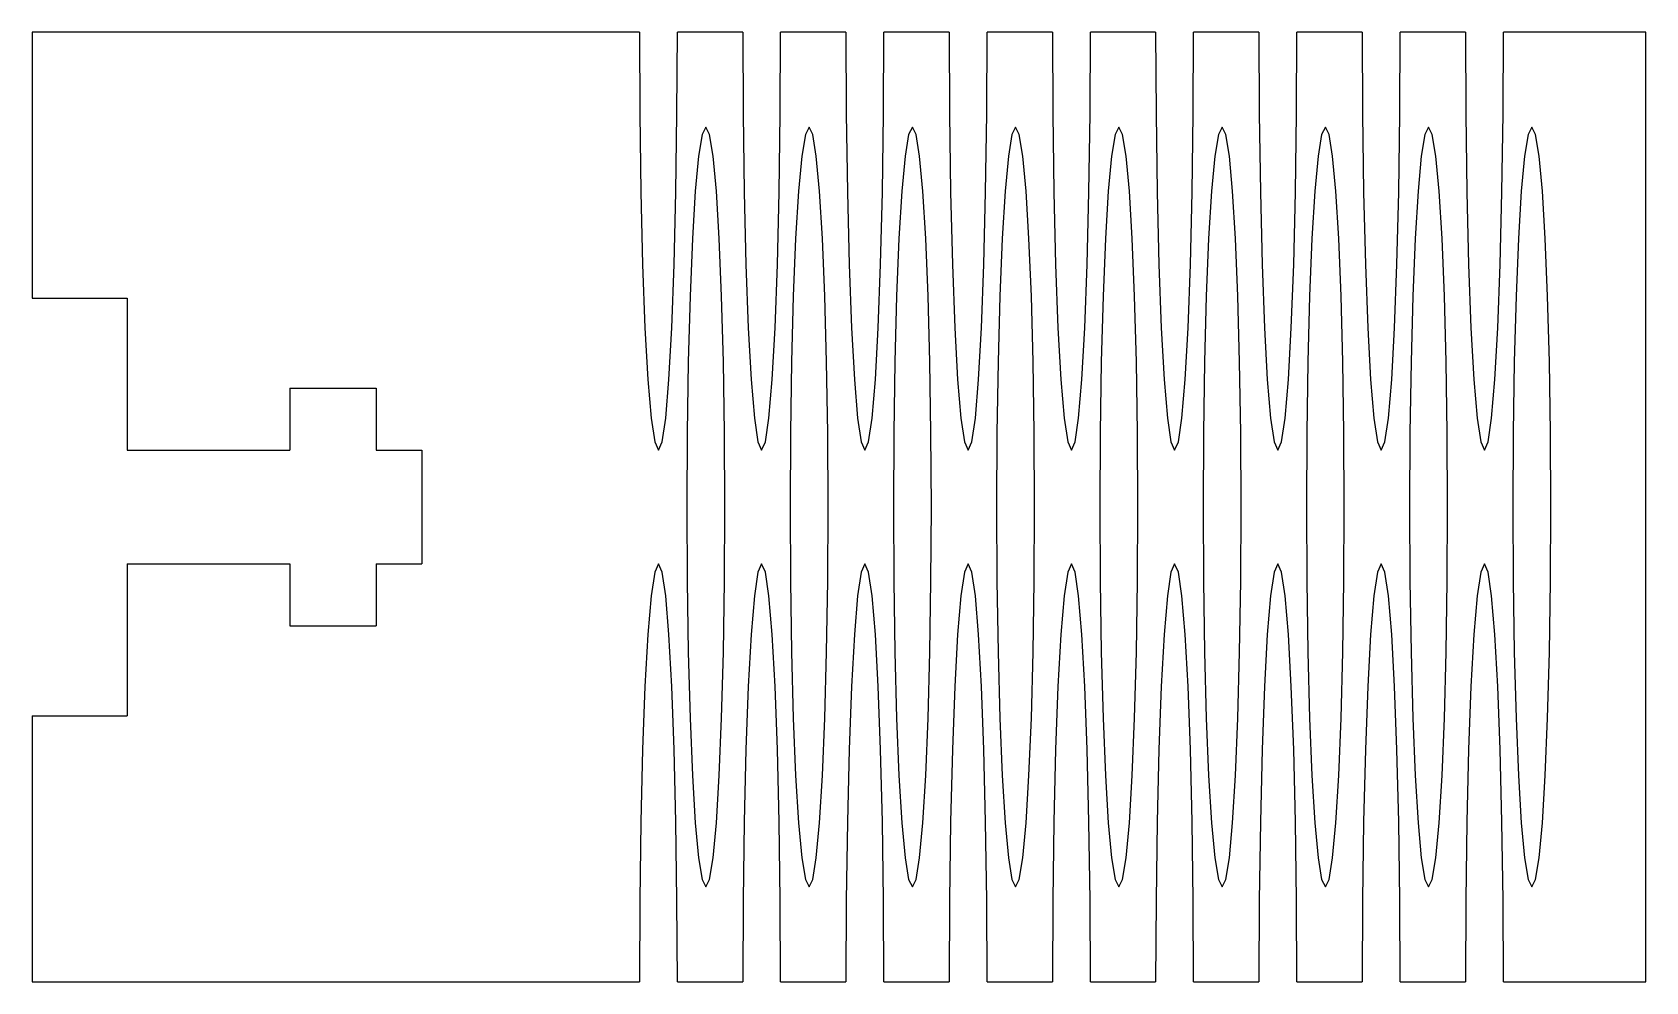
# Model space of a CAD drawing. Extents: x -1 to 1.12, y 1.88 to 3.13.
import ezdxf

# ---------------------------------------------------------------- set-up
doc = ezdxf.new("R2010")
doc.units = 0
doc.layers.add('VISIBLE', color=7, linetype='CONTINUOUS')

msp = doc.modelspace()

# ---------------------------------------------------------------- linework, layer by layer
at = {"layer": 'VISIBLE'}
for p, q in [((-0.2046, 3.1322, 0.0625), (-1.0042, 3.1322, 0.0625)), ((-1.0042, 3.1322, 0.0625), (-1.0042, 2.7822, 0.0625)), ((-0.0686, 3.1322, 0.0625), (-0.1546, 3.1322, 0.0625)), ((0.0674, 3.1322, 0.0625), (-0.0186, 3.1322, 0.0625)), ((0.2033, 3.1322, 0.0625), (0.1174, 3.1322, 0.0625)), ((0.3393, 3.1322, 0.0625), (0.2533, 3.1322, 0.0625)), ((0.4753, 3.1322, 0.0625), (0.3893, 3.1322, 0.0625)), ((0.6113, 3.1322, 0.0625), (0.5253, 3.1322, 0.0625)), ((0.7473, 3.1322, 0.0625), (0.6613, 3.1322, 0.0625)), ((0.8833, 3.1322, 0.0625), (0.7973, 3.1322, 0.0625)), ((1.1208, 3.1322, 0.0625), (0.9333, 3.1322, 0.0625)), ((1.1208, 1.8822, 0.0625), (1.1208, 3.1322, 0.0625)), ((-1.0042, 2.7822, 0.0625), (-0.8792, 2.7822, 0.0625)), ((-0.8792, 2.7822, 0.0625), (-0.8792, 2.5822, 0.0625)), ((-0.6652, 2.6637, 0.0625), (-0.6652, 2.5822, 0.0625)), ((-0.6652, 2.6637, 0.0625), (-0.5511, 2.6637, 0.0625)), ((-0.5511, 2.6637, 0.0625), (-0.5511, 2.5822, 0.0625)), ((-0.8792, 2.5822, 0.0625), (-0.6652, 2.5822, 0.0625)), ((-0.5511, 2.5822, 0.0625), (-0.4912, 2.5822, 0.0625)), ((-0.4912, 2.5822, 0.0625), (-0.4912, 2.4322, 0.0625)), ((-0.8792, 2.4322, 0.0625), (-0.6652, 2.4322, 0.0625)), ((-0.8792, 2.4322, 0.0625), (-0.8792, 2.2322, 0.0625)), ((-0.6652, 2.4322, 0.0625), (-0.6652, 2.3507, 0.0625)), ((-0.5511, 2.4322, 0.0625), (-0.4912, 2.4322, 0.0625)), ((-0.5511, 2.4322, 0.0625), (-0.5511, 2.3507, 0.0625)), ((-0.6652, 2.3507, 0.0625), (-0.5511, 2.3507, 0.0625)), ((-1.0042, 2.2322, 0.0625), (-0.8792, 2.2322, 0.0625)), ((-1.0042, 2.2322, 0.0625), (-1.0042, 1.8822, 0.0625)), ((-1.0042, 1.8822, 0.0625), (-0.2046, 1.8822, 0.0625)), ((-0.1546, 1.8822, 0.0625), (-0.0686, 1.8822, 0.0625)), ((-0.0186, 1.8822, 0.0625), (0.0674, 1.8822, 0.0625)), ((0.1174, 1.8822, 0.0625), (0.2033, 1.8822, 0.0625)), ((0.2533, 1.8822, 0.0625), (0.3393, 1.8822, 0.0625)), ((0.3893, 1.8822, 0.0625), (0.4753, 1.8822, 0.0625)), ((0.5253, 1.8822, 0.0625), (0.6113, 1.8822, 0.0625)), ((0.6613, 1.8822, 0.0625), (0.7473, 1.8822, 0.0625)), ((0.7973, 1.8822, 0.0625), (0.8833, 1.8822, 0.0625)), ((0.9333, 1.8822, 0.0625), (1.1208, 1.8822, 0.0625))]:
    msp.add_line(p, q, dxfattribs=at)
for points in [[(-0.2046, 3.1322), (-0.2041, 3.0249), (-0.2027, 2.9217), (-0.2004, 2.8266), (-0.1973, 2.7433), (-0.1935, 2.6749), (-0.1892, 2.6241), (-0.1845, 2.5928), (-0.1796, 2.5822), (-0.1747, 2.5928), (-0.17, 2.6241), (-0.1657, 2.6749), (-0.1619, 2.7433), (-0.1588, 2.8266), (-0.1565, 2.9217), (-0.1551, 3.0249), (-0.1546, 3.1322)], [(-0.0686, 3.1322), (-0.0681, 3.0249), (-0.0667, 2.9217), (-0.0644, 2.8266), (-0.0613, 2.7433), (-0.0575, 2.6749), (-0.0532, 2.6241), (-0.0485, 2.5928), (-0.0436, 2.5822), (-0.0387, 2.5928), (-0.0341, 2.6241), (-0.0297, 2.6749), (-0.0259, 2.7433), (-0.0228, 2.8266), (-0.0205, 2.9217), (-0.0191, 3.0249), (-0.0186, 3.1322)], [(0.0674, 3.1322), (0.0678, 3.0249), (0.0693, 2.9217), (0.0716, 2.8266), (0.0747, 2.7433), (0.0785, 2.6749), (0.0828, 2.6241), (0.0875, 2.5928), (0.0924, 2.5822), (0.0972, 2.5928), (0.1019, 2.6241), (0.1063, 2.6749), (0.11, 2.7433), (0.1131, 2.8266), (0.1155, 2.9217), (0.1169, 3.0249), (0.1174, 3.1322)], [(0.2033, 3.1322), (0.2038, 3.0249), (0.2053, 2.9217), (0.2076, 2.8266), (0.2107, 2.7433), (0.2145, 2.6749), (0.2188, 2.6241), (0.2235, 2.5928), (0.2283, 2.5822), (0.2332, 2.5928), (0.2379, 2.6241), (0.2422, 2.6749), (0.246, 2.7433), (0.2491, 2.8266), (0.2514, 2.9217), (0.2529, 3.0249), (0.2533, 3.1322)], [(0.3393, 3.1322), (0.3398, 3.0249), (0.3412, 2.9217), (0.3435, 2.8266), (0.3467, 2.7433), (0.3504, 2.6749), (0.3548, 2.6241), (0.3595, 2.5928), (0.3643, 2.5822), (0.3692, 2.5928), (0.3739, 2.6241), (0.3782, 2.6749), (0.382, 2.7433), (0.3851, 2.8266), (0.3874, 2.9217), (0.3889, 3.0249), (0.3893, 3.1322)], [(0.4753, 3.1322), (0.4758, 3.0249), (0.4772, 2.9217), (0.4795, 2.8266), (0.4826, 2.7433), (0.4864, 2.6749), (0.4908, 2.6241), (0.4954, 2.5928), (0.5003, 2.5822), (0.5052, 2.5928), (0.5099, 2.6241), (0.5142, 2.6749), (0.518, 2.7433), (0.5211, 2.8266), (0.5234, 2.9217), (0.5248, 3.0249), (0.5253, 3.1322)], [(0.6113, 3.1322), (0.6118, 3.0249), (0.6132, 2.9217), (0.6155, 2.8266), (0.6186, 2.7433), (0.6224, 2.6749), (0.6267, 2.6241), (0.6314, 2.5928), (0.6363, 2.5822), (0.6412, 2.5928), (0.6459, 2.6241), (0.6502, 2.6749), (0.654, 2.7433), (0.6571, 2.8266), (0.6594, 2.9217), (0.6608, 3.0249), (0.6613, 3.1322)], [(0.7473, 3.1322), (0.7478, 3.0249), (0.7492, 2.9217), (0.7515, 2.8266), (0.7546, 2.7433), (0.7584, 2.6749), (0.7627, 2.6241), (0.7674, 2.5928), (0.7723, 2.5822), (0.7772, 2.5928), (0.7819, 2.6241), (0.7862, 2.6749), (0.79, 2.7433), (0.7931, 2.8266), (0.7954, 2.9217), (0.7968, 3.0249), (0.7973, 3.1322)], [(0.8833, 3.1322), (0.8838, 3.0249), (0.8852, 2.9217), (0.8875, 2.8266), (0.8906, 2.7433), (0.8944, 2.6749), (0.8987, 2.6241), (0.9034, 2.5928), (0.9083, 2.5822), (0.9132, 2.5928), (0.9178, 2.6241), (0.9222, 2.6749), (0.926, 2.7433), (0.9291, 2.8266), (0.9314, 2.9217), (0.9328, 3.0249), (0.9333, 3.1322)], [(-0.1546, 1.8822), (-0.1551, 1.9895), (-0.1565, 2.0927), (-0.1588, 2.1878), (-0.1619, 2.2711), (-0.1657, 2.3395), (-0.17, 2.3903), (-0.1747, 2.4216), (-0.1796, 2.4322), (-0.1845, 2.4216), (-0.1892, 2.3903), (-0.1935, 2.3395), (-0.1973, 2.2711), (-0.2004, 2.1878), (-0.2027, 2.0927), (-0.2041, 1.9895), (-0.2046, 1.8822)], [(-0.0186, 1.8822), (-0.0191, 1.9895), (-0.0205, 2.0927), (-0.0228, 2.1878), (-0.0259, 2.2711), (-0.0297, 2.3395), (-0.0341, 2.3903), (-0.0387, 2.4216), (-0.0436, 2.4322), (-0.0485, 2.4216), (-0.0532, 2.3903), (-0.0575, 2.3395), (-0.0613, 2.2711), (-0.0644, 2.1878), (-0.0667, 2.0927), (-0.0681, 1.9895), (-0.0686, 1.8822)], [(0.1174, 1.8822), (0.1169, 1.9895), (0.1155, 2.0927), (0.1131, 2.1878), (0.11, 2.2711), (0.1063, 2.3395), (0.1019, 2.3903), (0.0972, 2.4216), (0.0924, 2.4322), (0.0875, 2.4216), (0.0828, 2.3903), (0.0785, 2.3395), (0.0747, 2.2711), (0.0716, 2.1878), (0.0693, 2.0927), (0.0678, 1.9895), (0.0674, 1.8822)], [(0.2533, 1.8822), (0.2529, 1.9895), (0.2514, 2.0927), (0.2491, 2.1878), (0.246, 2.2711), (0.2422, 2.3395), (0.2379, 2.3903), (0.2332, 2.4216), (0.2283, 2.4322), (0.2235, 2.4216), (0.2188, 2.3903), (0.2145, 2.3395), (0.2107, 2.2711), (0.2076, 2.1878), (0.2053, 2.0927), (0.2038, 1.9895), (0.2033, 1.8822)], [(0.3893, 1.8822), (0.3889, 1.9895), (0.3874, 2.0927), (0.3851, 2.1878), (0.382, 2.2711), (0.3782, 2.3395), (0.3739, 2.3903), (0.3692, 2.4216), (0.3643, 2.4322), (0.3595, 2.4216), (0.3548, 2.3903), (0.3504, 2.3395), (0.3467, 2.2711), (0.3435, 2.1878), (0.3412, 2.0927), (0.3398, 1.9895), (0.3393, 1.8822)], [(0.5253, 1.8822), (0.5248, 1.9895), (0.5234, 2.0927), (0.5211, 2.1878), (0.518, 2.2711), (0.5142, 2.3395), (0.5099, 2.3903), (0.5052, 2.4216), (0.5003, 2.4322), (0.4954, 2.4216), (0.4908, 2.3903), (0.4864, 2.3395), (0.4826, 2.2711), (0.4795, 2.1878), (0.4772, 2.0927), (0.4758, 1.9895), (0.4753, 1.8822)], [(0.6613, 1.8822), (0.6608, 1.9895), (0.6594, 2.0927), (0.6571, 2.1878), (0.654, 2.2711), (0.6502, 2.3395), (0.6459, 2.3903), (0.6412, 2.4216), (0.6363, 2.4322), (0.6314, 2.4216), (0.6267, 2.3903), (0.6224, 2.3395), (0.6186, 2.2711), (0.6155, 2.1878), (0.6132, 2.0927), (0.6118, 1.9895), (0.6113, 1.8822)], [(0.7973, 1.8822), (0.7968, 1.9895), (0.7954, 2.0927), (0.7931, 2.1878), (0.79, 2.2711), (0.7862, 2.3395), (0.7819, 2.3903), (0.7772, 2.4216), (0.7723, 2.4322), (0.7674, 2.4216), (0.7627, 2.3903), (0.7584, 2.3395), (0.7546, 2.2711), (0.7515, 2.1878), (0.7492, 2.0927), (0.7478, 1.9895), (0.7473, 1.8822)], [(0.9333, 1.8822), (0.9328, 1.9895), (0.9314, 2.0927), (0.9291, 2.1878), (0.926, 2.2711), (0.9222, 2.3395), (0.9178, 2.3903), (0.9132, 2.4216), (0.9083, 2.4322), (0.9034, 2.4216), (0.8987, 2.3903), (0.8944, 2.3395), (0.8906, 2.2711), (0.8875, 2.1878), (0.8852, 2.0927), (0.8838, 1.9895), (0.8833, 1.8822)]]:
    msp.add_lwpolyline(points, dxfattribs=at)
for points in [[(-0.1171, 3.0072), (-0.122, 2.9976), (-0.1267, 2.9691), (-0.131, 2.9229), (-0.1348, 2.8608), (-0.1379, 2.785), (-0.1402, 2.6985), (-0.1416, 2.6048), (-0.1421, 2.5072), (-0.1416, 2.4097), (-0.1402, 2.3159), (-0.1379, 2.2294), (-0.1348, 2.1537), (-0.131, 2.0915), (-0.1267, 2.0453), (-0.122, 2.0168), (-0.1171, 2.0072), (-0.1122, 2.0168), (-0.1075, 2.0453), (-0.1032, 2.0915), (-0.0994, 2.1537), (-0.0963, 2.2294), (-0.094, 2.3159), (-0.0926, 2.4097), (-0.0921, 2.5072), (-0.0926, 2.6048), (-0.094, 2.6985), (-0.0963, 2.785), (-0.0994, 2.8608), (-0.1032, 2.9229), (-0.1075, 2.9691), (-0.1122, 2.9976)], [(0.0189, 3.0072), (0.014, 2.9976), (0.0093, 2.9691), (0.005, 2.9229), (0.0012, 2.8608), (-0.0019, 2.785), (-0.0042, 2.6985), (-0.0056, 2.6048), (-0.0061, 2.5072), (-0.0056, 2.4097), (-0.0042, 2.3159), (-0.0019, 2.2294), (0.0012, 2.1537), (0.005, 2.0915), (0.0093, 2.0453), (0.014, 2.0168), (0.0189, 2.0072), (0.0238, 2.0168), (0.0284, 2.0453), (0.0328, 2.0915), (0.0366, 2.1537), (0.0397, 2.2294), (0.042, 2.3159), (0.0434, 2.4097), (0.0439, 2.5072), (0.0434, 2.6048), (0.042, 2.6985), (0.0397, 2.785), (0.0366, 2.8608), (0.0328, 2.9229), (0.0284, 2.9691), (0.0238, 2.9976)], [(0.1549, 3.0072), (0.15, 2.9976), (0.1453, 2.9691), (0.141, 2.9229), (0.1372, 2.8608), (0.1341, 2.785), (0.1318, 2.6985), (0.1303, 2.6048), (0.1299, 2.5072), (0.1303, 2.4097), (0.1318, 2.3159), (0.1341, 2.2294), (0.1372, 2.1537), (0.141, 2.0915), (0.1453, 2.0453), (0.15, 2.0168), (0.1549, 2.0072), (0.1597, 2.0168), (0.1644, 2.0453), (0.1688, 2.0915), (0.1725, 2.1537), (0.1756, 2.2294), (0.178, 2.3159), (0.1794, 2.4097), (0.1799, 2.5072), (0.1794, 2.6048), (0.178, 2.6985), (0.1756, 2.785), (0.1725, 2.8608), (0.1688, 2.9229), (0.1644, 2.9691), (0.1597, 2.9976)], [(0.2908, 3.0072), (0.286, 2.9976), (0.2813, 2.9691), (0.277, 2.9229), (0.2732, 2.8608), (0.2701, 2.785), (0.2678, 2.6985), (0.2663, 2.6048), (0.2658, 2.5072), (0.2663, 2.4097), (0.2678, 2.3159), (0.2701, 2.2294), (0.2732, 2.1537), (0.277, 2.0915), (0.2813, 2.0453), (0.286, 2.0168), (0.2908, 2.0072), (0.2957, 2.0168), (0.3004, 2.0453), (0.3047, 2.0915), (0.3085, 2.1537), (0.3116, 2.2294), (0.3139, 2.3159), (0.3154, 2.4097), (0.3158, 2.5072), (0.3154, 2.6048), (0.3139, 2.6985), (0.3116, 2.785), (0.3085, 2.8608), (0.3047, 2.9229), (0.3004, 2.9691), (0.2957, 2.9976)], [(0.4268, 3.0072), (0.422, 2.9976), (0.4173, 2.9691), (0.4129, 2.9229), (0.4092, 2.8608), (0.406, 2.785), (0.4037, 2.6985), (0.4023, 2.6048), (0.4018, 2.5072), (0.4023, 2.4097), (0.4037, 2.3159), (0.406, 2.2294), (0.4092, 2.1537), (0.4129, 2.0915), (0.4173, 2.0453), (0.422, 2.0168), (0.4268, 2.0072), (0.4317, 2.0168), (0.4364, 2.0453), (0.4407, 2.0915), (0.4445, 2.1537), (0.4476, 2.2294), (0.4499, 2.3159), (0.4514, 2.4097), (0.4518, 2.5072), (0.4514, 2.6048), (0.4499, 2.6985), (0.4476, 2.785), (0.4445, 2.8608), (0.4407, 2.9229), (0.4364, 2.9691), (0.4317, 2.9976)], [(0.5628, 3.0072), (0.5579, 2.9976), (0.5533, 2.9691), (0.5489, 2.9229), (0.5451, 2.8608), (0.542, 2.785), (0.5397, 2.6985), (0.5383, 2.6048), (0.5378, 2.5072), (0.5383, 2.4097), (0.5397, 2.3159), (0.542, 2.2294), (0.5451, 2.1537), (0.5489, 2.0915), (0.5533, 2.0453), (0.5579, 2.0168), (0.5628, 2.0072), (0.5677, 2.0168), (0.5724, 2.0453), (0.5767, 2.0915), (0.5805, 2.1537), (0.5836, 2.2294), (0.5859, 2.3159), (0.5873, 2.4097), (0.5878, 2.5072), (0.5873, 2.6048), (0.5859, 2.6985), (0.5836, 2.785), (0.5805, 2.8608), (0.5767, 2.9229), (0.5724, 2.9691), (0.5677, 2.9976)], [(0.6988, 3.0072), (0.6939, 2.9976), (0.6892, 2.9691), (0.6849, 2.9229), (0.6811, 2.8608), (0.678, 2.785), (0.6757, 2.6985), (0.6743, 2.6048), (0.6738, 2.5072), (0.6743, 2.4097), (0.6757, 2.3159), (0.678, 2.2294), (0.6811, 2.1537), (0.6849, 2.0915), (0.6892, 2.0453), (0.6939, 2.0168), (0.6988, 2.0072), (0.7037, 2.0168), (0.7084, 2.0453), (0.7127, 2.0915), (0.7165, 2.1537), (0.7196, 2.2294), (0.7219, 2.3159), (0.7233, 2.4097), (0.7238, 2.5072), (0.7233, 2.6048), (0.7219, 2.6985), (0.7196, 2.785), (0.7165, 2.8608), (0.7127, 2.9229), (0.7084, 2.9691), (0.7037, 2.9976)], [(0.8348, 3.0072), (0.8299, 2.9976), (0.8252, 2.9691), (0.8209, 2.9229), (0.8171, 2.8608), (0.814, 2.785), (0.8117, 2.6985), (0.8103, 2.6048), (0.8098, 2.5072), (0.8103, 2.4097), (0.8117, 2.3159), (0.814, 2.2294), (0.8171, 2.1537), (0.8209, 2.0915), (0.8252, 2.0453), (0.8299, 2.0168), (0.8348, 2.0072), (0.8397, 2.0168), (0.8444, 2.0453), (0.8487, 2.0915), (0.8525, 2.1537), (0.8556, 2.2294), (0.8579, 2.3159), (0.8593, 2.4097), (0.8598, 2.5072), (0.8593, 2.6048), (0.8579, 2.6985), (0.8556, 2.785), (0.8525, 2.8608), (0.8487, 2.9229), (0.8444, 2.9691), (0.8397, 2.9976)], [(0.9708, 3.0072), (0.9659, 2.9976), (0.9612, 2.9691), (0.9569, 2.9229), (0.9531, 2.8608), (0.95, 2.785), (0.9477, 2.6985), (0.9463, 2.6048), (0.9458, 2.5072), (0.9463, 2.4097), (0.9477, 2.3159), (0.95, 2.2294), (0.9531, 2.1537), (0.9569, 2.0915), (0.9612, 2.0453), (0.9659, 2.0168), (0.9708, 2.0072), (0.9757, 2.0168), (0.9803, 2.0453), (0.9847, 2.0915), (0.9885, 2.1537), (0.9916, 2.2294), (0.9939, 2.3159), (0.9953, 2.4097), (0.9958, 2.5072), (0.9953, 2.6048), (0.9939, 2.6985), (0.9916, 2.785), (0.9885, 2.8608), (0.9847, 2.9229), (0.9803, 2.9691), (0.9757, 2.9976)]]:
    msp.add_lwpolyline(points, close=True, dxfattribs=at)

doc.saveas('drawing.dxf')
